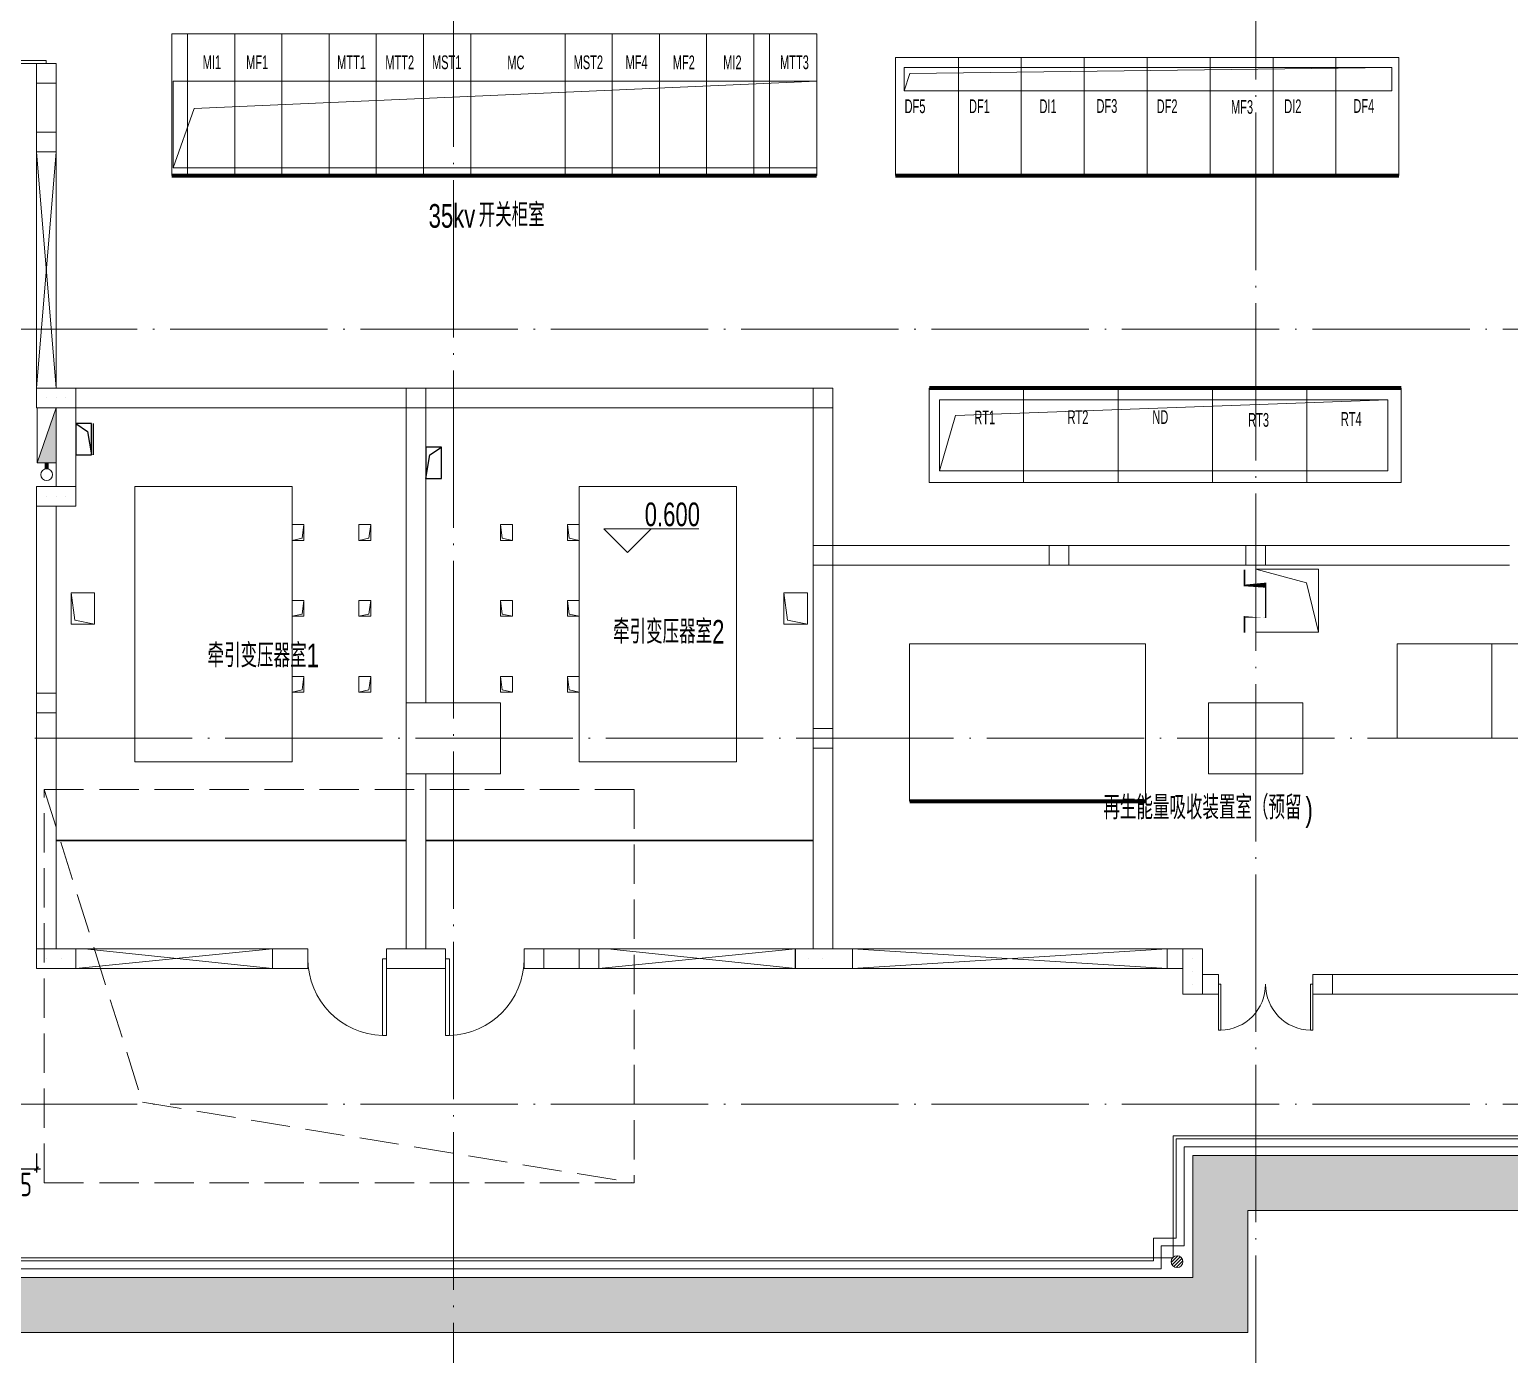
# Model space of a CAD drawing. Extents: x 13114849 to 13479250, y 160225 to 278773.
# Drawn here: x 13192110 to 13210922, y 181681 to 198515 of the extents above; entities that cross this region are included whole.
import ezdxf
from ezdxf.enums import TextEntityAlignment as Align

# ---------------------------------------------------------------- set-up
doc = ezdxf.new("R2010")
doc.units = 0
doc.header["$LTSCALE"] = 1000
doc.header["$MEASUREMENT"] = 0
doc.linetypes.add('DASH', pattern=[0.35, 0.25, -0.1])
doc.linetypes.add('DOTE', pattern=[2.4200000000000004, 2, -0.2, 0.02, -0.2])
doc.layers.add('DUCT-X-YP标注', color=7, linetype='Continuous')
doc.layers.add('Hvac-Hide', color=8, linetype='Continuous')
doc.layers.add('变电所孔洞', color=7, linetype='Continuous', lineweight=5)
doc.layers.add('建筑底图', color=8, linetype='Continuous', lineweight=13)
doc.styles.add('C', font='HZTXT_E', dxfattribs={"width": 0.7, "bigfont": 'HZTXT'})
doc.styles.add('du', font='gbenor.shx', dxfattribs={"width": 0.8, "bigfont": 'hztxt.shx'})
doc.dimstyles.new('67', dxfattribs={"dimscale": 100, "dimtxt": 3, "dimasz": 0.5, "dimexe": 0.5, "dimexo": 2, "dimgap": 0.5, "dimtad": 2, "dimdec": 0, "dimrnd": 5, "dimzin": 0, "dimdsep": 46, "dimtxsty": 'du', "dimblk": 'ARCHTICK', "dimcen": 0, "dimdle": 0.5, "dimclrd": 256, "dimclre": 256, "dimclrt": 256, "dimazin": 0, "dimtfac": 1, "dimtdec": 0, "dimtix": 1, "dimtmove": 2, "dimatfit": 3, "dimfxl": 1, "dimtolj": 1, "dimtzin": 0, "dimlwd": -1, "dimlwe": -1, "dimarcsym": 0})

# ---------------------------------------------------------------- blocks, each defined once
blk = doc.blocks.new('_ArchTick')
at = {"color": 0, "linetype": 'ByBlock', "const_width": 0.4}
blk.add_lwpolyline([(-0.5, -0.5), (0.5, 0.5)], dxfattribs=at)
blk = doc.blocks.new('*D108')
at = {"layer": 'DUCT-X-YP标注', "transparency": 16777216}
for p, q in [((13191682.9558139, 184233.5), (13191682.9558139, 183991)), ((13192197.36620485, 184233.5), (13192197.36620485, 183991)), ((13191632.9558139, 184041), (13192247.36620485, 184041))]:
    blk.add_line(p, q, dxfattribs=at)
at = {"layer": 'DUCT-X-YP标注', "transparency": 16777216, "xscale": 50, "yscale": 50, "zscale": 50, "rotation": 180}
blk.add_blockref('_ArchTick', (13191682.9558139, 184041), dxfattribs=at)
at = {"layer": 'DUCT-X-YP标注', "transparency": 16777216, "xscale": 50, "yscale": 50, "zscale": 50}
blk.add_blockref('_ArchTick', (13192197.36620485, 184041), dxfattribs=at)
at = {"layer": 'DUCT-X-YP标注', "transparency": 16777216, "insert": (13191940.16100937, 183841), "char_height": 300, "attachment_point": 5, "style": 'du'}
blk.add_mtext('\\A1;515', dxfattribs=at)
blk = doc.blocks.new('_FZH')
blk.add_lwpolyline([(-0.5, -0.5), (0.5, -0.5), (0.5, 0.5), (-0.4999999999999999, 0.5)], close=True)
blk = doc.blocks.new('$DorLib2D$00000002')
for p, q in [((-0.5, -5.684341886080802e-17), (-0.5, 0.4875)), ((-0.4750000000000007, 0.4875), (-0.5000000000000007, 0.4875)), ((-0.475, -2.842170943040401e-17), (-0.475, 0.4875)), ((0.475, -2.842170943040401e-17), (0.475, 0.4875)), ((0.4750000000000007, 0.4875), (0.5000000000000007, 0.4875)), ((0.5, -5.684341886080802e-17), (0.5, 0.4875)), ((-0.5, -5.684341886080802e-17), (-0.475, -2.842170943040401e-17)), ((0.5, -5.684341886080802e-17), (0.475, -2.842170943040401e-17))]:
    blk.add_line(p, q)
at = {"lineweight": 13}
for centre, start, end in [((-0.4875, -4.263256414560601e-17), 0, 88.53071641864632), ((0.4875, -4.263256414560601e-17), 91.4692835813537, 180)]:
    blk.add_arc(centre, 0.4875, start, end, dxfattribs=at)
blk = doc.blocks.new('$WINLIB2D$00000007')
at = {"color": 0, "linetype": 'DASH'}
for points in [[(-0.5, 0.5), (0.5, 0.5)], [(-0.5, -0.5), (0.5, -0.5)]]:
    blk.add_lwpolyline(points, dxfattribs=at)
at = {"color": 0}
for points in [[(-0.5, 0.5), (-0.5, -0.5)], [(0.4999999999999929, 0.4999999999999716), (0.4999999999999929, -0.4999999999999858)]]:
    blk.add_lwpolyline(points, dxfattribs=at)
blk = doc.blocks.new('$DorLib2D$00000001')
for p, q in [((0.45, 0.975), (0.5000000000000002, 0.975)), ((0.45, 0), (0.45, 0.975)), ((0.5, 0), (0.5, 0.975)), ((0.5, 0), (0.45, 0))]:
    blk.add_line(p, q)
at = {"lineweight": 13}
blk.add_arc((0.475, 0), 0.975, 91.46928358135379, 180, dxfattribs=at)
blk = doc.blocks.new('3#消火栓')
at = {"ltscale": 3.5}
blk.add_hatch(color=256, dxfattribs=at).paths.add_polyline_path([(-350.0000045262278, 239.9999911990017), (-350, -8.800998352290614e-06), (349.9999954737722, 240.0000088009983)])
blk.add_line((-350, -8.800998330116272e-06), (349.9999954737723, 240.0000088009983))
blk.add_lwpolyline([(-350.0000045262277, 239.9999911990017), (349.9999954737723, 240.0000088009983), (350, 8.800998330116272e-06), (-350, -8.800998330116272e-06)], close=True)
at = {"const_width": 49.99999999999997}
blk.add_lwpolyline([(-350.0000022631139, 119.9999911990017), (-425.0000022631139, 119.9999893130735)], dxfattribs=at)
blk.add_circle((-500.0000022631139, 119.9999874271452), 75)
blk = doc.blocks.new('21牵引变孔')
at = {"layer": '变电所孔洞'}
for p, q in [((-801350.8472228231, -589516.3929285663), (-801400.0137508073, -589769.7073951191)), ((-801000.0137508073, -589469.7073951191), (-801350.8472228231, -589516.3929285663)), ((-802265.0137508073, -592279.7073951135), (-802065.0137508073, -592279.7073951135)), ((-802265.0137508073, -592279.7073951135), (-802265.0137508073, -592429.7073951135)), ((-802265.0137508073, -592279.7073951135), (-802235.7164550357, -592407.6529366649)), ((-802065.0137508073, -592429.7073951135), (-802065.0137508073, -592279.7073951135)), ((-801300.0137508073, -592279.7073951135), (-801300.0137508073, -592429.7073951135)), ((-801300.0137508073, -592279.7073951135), (-801100.0137508073, -592279.7073951135)), ((-801300.0137508073, -592279.7073951135), (-801270.7164550357, -592407.6529366649)), ((-801100.0137508073, -592429.7073951135), (-801100.0137508073, -592279.7073951135)), ((-800335.0137508073, -592279.7073951135), (-800335.0137508073, -592429.7073951135)), ((-800335.0137508073, -592279.7073951135), (-800305.7164550357, -592407.6529366649)), ((-800135.0137508073, -592279.7144469772), (-800334.9970123944, -592279.7144469763)), ((-800135.0137508073, -592429.7073951135), (-800135.0137508073, -592279.7073951135)), ((-802265.0137508073, -592429.7073951135), (-802065.0137508073, -592429.7073951135)), ((-802235.7164550357, -592407.6529366649), (-802065.0137508073, -592429.7073951135)), ((-801300.0137508073, -592429.7073951135), (-801100.0137508073, -592429.7073951135)), ((-801270.7164550357, -592407.6529366649), (-801100.0137508073, -592429.7073951135)), ((-800335.0137508073, -592429.7073951135), (-800135.0137508073, -592429.7073951135)), ((-800305.7164550357, -592407.6529366649), (-800135.0137508073, -592429.7073951135)), ((-802265.0137508073, -593129.7073951135), (-802065.0137508073, -593129.7073951135)), ((-802265.0137508073, -593129.7073951135), (-802265.0137508073, -593279.7073951135)), ((-802265.0137508073, -593129.7073951135), (-802235.7164550357, -593257.6529366649)), ((-802065.0137508073, -593279.7073951135), (-802065.0137508073, -593129.7073951135)), ((-801300.0137508073, -593129.7073951135), (-801300.0137508073, -593279.7073951135)), ((-801300.0137508073, -593129.7073951135), (-801100.0137508073, -593129.7073951135)), ((-801300.0137508073, -593129.7073951135), (-801270.7164550357, -593257.6529366649)), ((-801100.0137508073, -593279.7073951135), (-801100.0137508073, -593129.7073951135)), ((-800335.0137508073, -593129.7073951135), (-800135.0137508073, -593129.7073951135)), ((-800335.0137508073, -593129.7073951135), (-800335.0137508073, -593279.7073951135)), ((-800335.0137508073, -593129.7073951135), (-800305.7164550357, -593257.6529366649)), ((-800135.0137508073, -593279.7073951135), (-800135.0137508073, -593129.7073951135)), ((-802265.0137508073, -593279.7073951135), (-802065.0137508073, -593279.7073951135)), ((-802235.7164550357, -593257.6529366649), (-802065.0137508073, -593279.7073951135)), ((-801300.0137508073, -593279.7073951135), (-801100.0137508073, -593279.7073951135)), ((-801270.7164550357, -593257.6529366649), (-801100.0137508073, -593279.7073951135)), ((-800335.0137508073, -593279.7073951135), (-800135.0137508073, -593279.7073951135)), ((-800305.7164550357, -593257.6529366649), (-800135.0137508073, -593279.7073951135))]:
    blk.add_line(p, q, dxfattribs=at)
blk.add_lwpolyline([(-801000.0137508073, -589769.7073951191), (-801400.0137508073, -589769.7073951191), (-801400.0137508073, -589469.7073951191), (-801000.0137508073, -589469.7073951191)], close=True, dxfattribs=at)

msp = doc.modelspace()

# ---------------------------------------------------------------- hatches: boundary and pattern name
at = {"layer": '建筑底图'}
h = msp.add_hatch(dxfattribs=at)
h.set_pattern_fill('钢筋混凝土', color=8, scale=100, style=0)
h.set_pattern_definition([(45, (793255.2557103541, 7.916241884231567e-09), (-176.7766952966369, 176.7766952966369), []), (49.99999999999999, (793255.2557103541, 7.916241884231567e-09), (717.2601826007534, -62.75213498259511), [75, -825]), (355, (793255.2557103541, 7.916241884231567e-09), (-138.751333613, 752.1921337000118), [60, -660]), (100.4514, (793315.0273903534, -5.229339992074529), (578.5093817140216, 689.4395420609536), [63.74019000000001, -701.142112]), (46.18420000000001, (793255.2557103541, 200.0000000079162), (1067.241048625644, -165.5190143290181), [112.5, -1237.5]), (96.6356, (793344.1924553532, 186.2066930079018), (934.6627055487033, 974.1178709004417), [95.610288, -1051.713]), (351.1842, (793255.2557103541, 200.0000000079162), (934.6619451336272, 974.1186009253246), [90, -990]), (21, (793355.2557103541, 150.0000000079162), (596.9070521184617, -402.6188906653388), [75, -825]), (326.0000000000001, (793355.2557103541, 150.0000000079162), (243.3153319215817, 725.150045046853), [60, -660]), (71.4514, (793404.9979433548, 116.4483940079226), (840.22262858149, 322.5304967099524), [63.74019000000001, -701.142112]), (37.50000000000001, (793255.2557103541, 7.916241884231567e-09), (12.15985531729067, 332.8938538313115), [0, -652, 0, -670, 0, -662.5]), (7.499999999999999, (793255.2557103541, 7.916241884231567e-09), (263.0695374421486, 394.4117118823602), [0, -382, 0, -637, 0, -252.5]), (327.5, (793032.2557103541, 7.916241884231567e-09), (533.822436172409, -22.55487173437976), [0, -250, 0, -780, 0, -1035]), (317.5, (792932.2557103541, 7.916241884231567e-09), (583.1861693423863, 100.1049823323177), [0, -325, 0, -518, 0, -735])])
h.paths.add_polyline_path([(13207597.36620497, 183509.5136078843), (13237197.36620502, 183509.5136078843), (13237197.36620502, 184209.5136078843), (13206897.36620497, 184209.5136078843), (13206897.36620497, 182659.5136078843), (13170947.36620497, 182659.5136078843), (13170947.36620497, 181959.5136078843), (13207597.36620497, 181959.5136078843)])
h = msp.add_hatch(dxfattribs=at)
h.set_pattern_fill('ANSI31', color=256, scale=18.74999999999999, style=0)
h.set_pattern_definition([(45, (12873094.40404088, -78992.7844724541), (-21.04747528375582, 21.04747528375582), [])])
h.paths.add_polyline_path([(13206772.36620496, 182859.5136078843, 1), (13206622.36620496, 182859.5136078843, 1)])

# ---------------------------------------------------------------- linework, layer by layer
at = {"layer": 'Hvac-Hide'}
for p, q in [((13192697.36620515, 193509.5163008682), (13192847.36620517, 193409.5163008977)), ((13192897.36620515, 193509.5163009075), (13192697.36620515, 193509.5163008682)), ((13192697.36620515, 193509.5163008682), (13192697.36620523, 193109.5163008682)), ((13192847.36620517, 193409.5163008977), (13192897.36620523, 193109.5163009075)), ((13192897.36620523, 193109.5163009075), (13192897.36620515, 193509.5163009075)), ((13192922.36620523, 193109.5163009125), (13192922.36620515, 193509.5163009125)), ((13197147.36620521, 193209.5163012759), (13197147.36620521, 192809.5163012759)), ((13197347.36620521, 193209.5163012759), (13197147.36620521, 193209.5163012759)), ((13197197.36620521, 193109.5163012759), (13197347.36620521, 193209.5163012759)), ((13197347.36620521, 192809.5163012759), (13197347.36620521, 193209.5163012759)), ((13192697.36620523, 193109.5163008682), (13192897.36620523, 193109.5163009075)), ((13197147.36620521, 192809.5163012759), (13197197.36620521, 193109.5163012759)), ((13197147.36620521, 192809.5163012759), (13197347.36620521, 192809.5163012759))]:
    msp.add_line(p, q, dxfattribs=at)
at = {"layer": '建筑底图', "linetype": 'DOTE'}
for p, q in [((13197497.36620497, 180083.0282935039), (13197497.36620497, 209559.5146856282)), ((13207697.36620976, 209559.5146856282), (13207697.36620976, 180083.0282935039))]:
    msp.add_line(p, q, dxfattribs=at)
at = {"layer": '建筑底图'}
for p, q in [((13194717.3662051, 198459.5130453964), (13194717.3662051, 196659.5130453964)), ((13195317.3662051, 198459.5130453964), (13194717.3662051, 198459.5130453964)), ((13192197.36620499, 197834.5130761719), (13192197.36620564, 197209.5126542969)), ((13192447.36620527, 197834.5130761719), (13192447.36620533, 197209.5126542969)), ((13192447.3662051, 196959.5126536652), (13192197.36620503, 193959.5126536678)), ((13192197.36620504, 196959.5126536652), (13192447.3662051, 193959.5126536652)), ((13192697.36620519, 193959.512653576), (13196897.36620703, 193959.5126536434)), ((13197147.36620898, 193959.512653659), (13202072.34981055, 193959.5126536661)), ((13192322.36620504, 193834.5126536179), (13192322.36620504, 193834.5126536179)), ((13192447.36620504, 193834.5126536179), (13192447.36620504, 193834.5126536179)), ((13192572.36620504, 193834.5126536179), (13192572.36620504, 193834.5126536179)), ((13192447.36620483, 193709.51265384), (13192447.36620471, 192709.5126536298)), ((13192697.36620508, 193709.5126535228), (13196897.36620523, 193709.5126535228)), ((13192697.36620508, 193709.5126535228), (13192697.36620537, 192709.5126536298)), ((13196897.36620523, 193709.5126535228), (13196897.36620515, 189959.5162959798)), ((13197147.36620521, 193709.5126536573), (13197147.36620521, 189959.5162959798)), ((13197147.36620521, 193709.5126536573), (13202072.34981068, 193709.5126536573)), ((13202072.34981068, 193709.5126536573), (13202072.34981086, 191959.5100683593)), ((13202322.3498106, 193709.5126523438), (13202322.34981068, 191959.513075456)), ((13203547.35743221, 192759.5100892609), (13204147.35743221, 192759.5100892609)), ((13192197.36620498, 192459.5126535773), (13192197.36620508, 190084.5126523438)), ((13192322.36620504, 192584.5126536179), (13192322.36620504, 192584.5126536179)), ((13192447.36620504, 192584.5126536179), (13192447.36620504, 192584.5126536179)), ((13192447.36620516, 192459.5126535773), (13192447.36620509, 190084.5126523438)), ((13192572.36620504, 192584.5126536179), (13192572.36620504, 192584.5126536179)), ((13198119.42771528, 192053.813591728), (13198097.37325683, 192224.5162959564, -4.481015601241626e-06)), ((13198097.37325683, 192224.5162959564, -4.481015601241626e-06), (13198247.37325683, 192224.5162959564, -4.481015601241626e-06)), ((13198097.37325683, 192024.5162959564, -4.481015601241626e-06), (13198097.37325683, 192224.5162959564, -4.481015601241626e-06)), ((13198247.37325683, 192024.5162959564, -4.481015601241626e-06), (13198247.37325683, 192224.5162959564, -4.481015601241626e-06)), ((13198969.42771528, 192053.813591728), (13198947.37325683, 192224.5162959564, -4.481015601241626e-06)), ((13198947.37325683, 192024.5162959564, -4.481015601241626e-06), (13198947.37325683, 192224.5162959564, -4.481015601241626e-06)), ((13198947.37325683, 192224.5162959564, -4.481015601241626e-06), (13199097.37325683, 192224.5162959564, -4.481015601241626e-06)), ((13199097.36620497, 192224.5162959564, -4.481015601241626e-06), (13199097.36620497, 192024.5330343693, -4.481015601241626e-06)), ((13199412.21741751, 192171.7669297764), (13200618.25585031, 192171.7669297764)), ((13199712.21741751, 191871.7669297764), (13199412.21741751, 192171.7669297764)), ((13199712.21741751, 191871.7669297764), (13200012.21741751, 192171.7669297764)), ((13198247.37325683, 192024.5162959564, -4.481015601241626e-06), (13198097.37325683, 192024.5162959564, -4.481015601241626e-06)), ((13198247.37325683, 192024.5162959564, -4.481015601241626e-06), (13198119.42771528, 192053.813591728)), ((13199097.37325683, 192024.5162959564, -4.481015601241626e-06), (13198947.37325683, 192024.5162959564, -4.481015601241626e-06)), ((13199097.37325683, 192024.5162959564, -4.481015601241626e-06), (13198969.42771528, 192053.813591728)), ((13202322.34981068, 191959.513075456), (13205072.34980859, 191959.5130755512)), ((13205322.34980859, 191959.5130755234), (13207572.36164258, 191959.5130756281)), ((13207822.36164453, 191959.5130755258), (13210922.38245863, 191959.5130755084)), ((13202072.34981076, 191709.5100683594), (13202072.3498108, 189634.5100683593)), ((13202322.34981058, 191709.513075448), (13205072.34980859, 191709.513075584)), ((13202322.34981058, 191709.513075448), (13202322.34981067, 189634.5100683594)), ((13205322.34980859, 191709.5130755439), (13207572.36164258, 191709.5130756136)), ((13207822.36164453, 191709.5130754567), (13210922.37789063, 191709.5130755629)), ((13198119.42771528, 191088.813591728), (13198097.37325683, 191259.5162959564, -4.481015601241626e-06)), ((13198097.37325683, 191059.5162959564, -4.481015601241626e-06), (13198097.37325683, 191259.5162959564, -4.481015601241626e-06)), ((13198097.37325683, 191259.5162959564, -4.481015601241626e-06), (13198247.37325683, 191259.5162959564, -4.481015601241626e-06)), ((13198247.37325683, 191059.5162959564, -4.481015601241626e-06), (13198247.37325683, 191259.5162959564, -4.481015601241626e-06)), ((13198969.42771528, 191088.813591728), (13198947.37325683, 191259.5162959564, -4.481015601241626e-06)), ((13198947.37325683, 191059.5162959564, -4.481015601241626e-06), (13198947.37325683, 191259.5162959564, -4.481015601241626e-06)), ((13198947.37325683, 191259.5162959564, -4.481015601241626e-06), (13199097.37325683, 191259.5162959564, -4.481015601241626e-06)), ((13199097.37325683, 191059.5162959564, -4.481015601241626e-06), (13199097.37325683, 191259.5162959564, -4.481015601241626e-06)), ((13198247.37325683, 191059.5162959564, -4.481015601241626e-06), (13198097.37325683, 191059.5162959564, -4.481015601241626e-06)), ((13198247.37325683, 191059.5162959564, -4.481015601241626e-06), (13198119.42771528, 191088.813591728)), ((13199097.37325683, 191059.5162959564, -4.481015601241626e-06), (13198947.37325683, 191059.5162959564, -4.481015601241626e-06)), ((13199097.37325683, 191059.5162959564, -4.481015601241626e-06), (13198969.42771528, 191088.813591728)), ((13198119.42771528, 190123.813591728), (13198097.37325683, 190294.5162959564, -4.481015601241626e-06)), ((13198097.37325683, 190294.5162959564, -4.481015601241626e-06), (13198247.37325683, 190294.5162959564, -4.481015601241626e-06)), ((13198097.37325683, 190094.5162959564, -4.481015601241626e-06), (13198097.37325683, 190294.5162959564, -4.481015601241626e-06)), ((13198247.37325683, 190094.5162959564, -4.481015601241626e-06), (13198247.37325683, 190294.5162959564, -4.481015601241626e-06)), ((13198969.42771528, 190123.813591728), (13198947.37325683, 190294.5162959564, -4.481015601241626e-06)), ((13198947.37325683, 190294.5162959564, -4.481015601241626e-06), (13199097.37325683, 190294.5162959564, -4.481015601241626e-06)), ((13198947.37325683, 190094.5162959564, -4.481015601241626e-06), (13198947.37325683, 190294.5162959564, -4.481015601241626e-06)), ((13199097.37325683, 190094.5162959564, -4.481015601241626e-06), (13199097.37325683, 190294.5162959564, -4.481015601241626e-06)), ((13198247.37325683, 190094.5162959564, -4.481015601241626e-06), (13198097.37325683, 190094.5162959564, -4.481015601241626e-06)), ((13198247.37325683, 190094.5162959564, -4.481015601241626e-06), (13198119.42771528, 190123.813591728)), ((13199097.37325683, 190094.5162959564, -4.481015601241626e-06), (13198947.37325683, 190094.5162959564, -4.481015601241626e-06)), ((13199097.37325683, 190094.5162959564, -4.481015601241626e-06), (13198969.42771528, 190123.813591728)), ((13192197.36620506, 189834.5126523438), (13192197.36620502, 186834.5146853929)), ((13192447.36620496, 189834.5126523438), (13192447.36620504, 186834.5146854648)), ((13202072.34981078, 189384.5100683593), (13202072.34981073, 186834.5146864146)), ((13202322.34981067, 189384.5100683594), (13202322.34981086, 186834.5146843921)), ((13196897.36620529, 189059.5162959798), (13196897.36620526, 186834.5146855687)), ((13197147.36620518, 189059.5162959798), (13197147.36620518, 186834.5146856344)), ((13192697.3662046, 186584.5146855987), (13195197.3662046, 186834.5146855919)), ((13195197.3662046, 186584.5146855919), (13192808.27210466, 186834.5146855915)), ((13198647.36620508, 186834.5146857567), (13199097.34981055, 186834.5146854123)), ((13199347.34981072, 186584.5146856069), (13201847.34981072, 186834.5146856)), ((13201847.34981072, 186584.5146856001), (13199458.25571078, 186834.5146855997)), ((13206572.34979284, 186834.5146845696), (13202572.34981485, 186584.5146844403)), ((13202572.34979284, 186834.5142443707), (13206572.34981488, 186584.5151246719)), ((13192322.36620504, 186709.5146856033), (13192322.36620504, 186709.5146856033)), ((13192509.86620482, 186709.5146856033), (13192509.86620482, 186709.5146856033)), ((13192697.3662046, 186709.5146856033), (13192697.3662046, 186709.5146856033)), ((13201842.34981072, 186709.5146856033), (13201842.34981072, 186709.5146856033)), ((13202017.34981072, 186709.5146856033), (13202017.34981072, 186709.5146856033)), ((13202192.34981071, 186709.5146856033), (13202192.34981071, 186709.5146856033)), ((13206897.36620717, 186709.5146843679), (13206897.36620717, 186709.5146843679)), ((13198647.36620508, 186584.5146853934), (13199097.34981055, 186584.5146852771)), ((13206897.36620847, 186547.0146844041), (13206897.36620847, 186547.0146844041)), ((13208672.37441016, 186509.5146853561), (13211897.36620974, 186509.5146847602)), ((13206897.36620977, 186384.5146844403), (13206897.36620977, 186384.5146844403)), ((13208672.37441016, 186259.5146852914), (13211897.36620974, 186259.5146847696)), ((13206687.36620496, 184419.5136078843), (13206687.36620496, 183159.5136078843)), ((13206787.36620496, 184319.5136078843), (13206787.36620496, 183059.5136078843)), ((13206897.36620497, 182659.5136078843), (13206897.36620497, 184209.5136078843)), ((13207597.36620497, 183509.5136078843), (13207597.36620497, 181959.5136078843)), ((13206397.36620496, 183159.5136078843), (13206397.36620496, 182869.5136078843)), ((13206687.36620496, 183159.5136078843), (13206397.36620496, 183159.5136078843)), ((13206787.36620496, 183059.5136078843), (13206497.36620496, 183059.5136078843)), ((13206497.36620496, 183059.5136078843), (13206497.36620496, 182769.5136078843)), ((13189447.36620489, 182869.5136078843), (13206397.36620496, 182869.5136078843)), ((13189447.36620489, 182769.5136078843), (13206497.36620496, 182769.5136078843)), ((13206897.36620497, 182659.5136078843), (13170947.36620497, 182659.5136078843)), ((13207597.36620497, 181959.5136078843), (13170347.36620499, 181959.5136078843))]:
    msp.add_line(p, q, dxfattribs=at)
at = {"layer": '建筑底图', "color": 8, "linetype": 'DOTE'}
for p, q in [((13474197.36620497, 194709.5146856282), (13119297.36620772, 194709.5146856282)), ((13232897.36620497, 189509.5130752383), (13119297.36620772, 189509.5130752383)), ((13474197.36620497, 184859.5146856282), (13119297.36620772, 184859.5146856282))]:
    msp.add_line(p, q, dxfattribs=at)
at = {"layer": '建筑底图', "color": 8}
for p, q in [((13231247.36620442, 184419.5136078843), (13206687.36620496, 184419.5136078843)), ((13231347.36620442, 184319.5136078843), (13206787.36620496, 184319.5136078843)), ((13310897.36622271, 184209.5136078843), (13206897.36620497, 184209.5136078843)), ((13311597.36622271, 183509.5136078843), (13207597.36620497, 183509.5136078843))]:
    msp.add_line(p, q, dxfattribs=at)
at = {"layer": '建筑底图'}
for points in [[(13193917.3662051, 196659.5130453964), (13194117.3662051, 196659.5130453964), (13194117.3662051, 198459.5130453964), (13193917.3662051, 198459.5130453964)], [(13194117.3662051, 196659.5130453964), (13194717.3662051, 196659.5130453964), (13194717.3662051, 198459.5130453964), (13194117.3662051, 198459.5130453964)], [(13195317.3662051, 196659.5130453964), (13195917.3662051, 196659.5130453964), (13195917.3662051, 198459.5130453964), (13195317.3662051, 198459.5130453964)], [(13195917.3662051, 196659.5130453964), (13196517.3662051, 196659.5130453963), (13196517.3662051, 198459.5130453963), (13195917.3662051, 198459.5130453964)], [(13195917.3662051, 196659.5130453964), (13196517.3662051, 196659.5130453963), (13196517.3662051, 198459.5130453963), (13195917.3662051, 198459.5130453964)], [(13196517.3662051, 196659.5130453963), (13197117.3662051, 196659.5130453963), (13197117.3662051, 198459.5130453963), (13196517.3662051, 198459.5130453963)], [(13197117.3662051, 196659.5130453963), (13197717.3662051, 196659.5130453963), (13197717.3662051, 198459.5130453963), (13197117.3662051, 198459.5130453963)], [(13197717.3662051, 196659.5130453963), (13198917.3662051, 196659.5130453963), (13198917.3662051, 198459.5130453963), (13197717.3662051, 198459.5130453963)], [(13198917.3662051, 196659.5130453963), (13199517.3662051, 196659.5130453962), (13199517.3662051, 198459.5130453962), (13198917.3662051, 198459.5130453963)], [(13199517.3662051, 196659.5130453962), (13200117.3662051, 196659.5130453962), (13200117.3662051, 198459.5130453962), (13199517.3662051, 198459.5130453962)], [(13199517.3662051, 196659.5130453962), (13200117.3662051, 196659.5130453962), (13200117.3662051, 198459.5130453962), (13199517.3662051, 198459.5130453962)], [(13200117.3662051, 196659.5130453962), (13200717.3662051, 196659.5130453962), (13200717.3662051, 198459.5130453962), (13200117.3662051, 198459.5130453962)], [(13200717.3662051, 196659.5130453962), (13201317.3662051, 196659.5130453962), (13201317.3662051, 198459.5130453962), (13200717.3662051, 198459.5130453962)], [(13200717.3662051, 196659.5130453962), (13201317.3662051, 196659.5130453962), (13201317.3662051, 198459.5130453962), (13200717.3662051, 198459.5130453962)], [(13201317.3662051, 196659.5130453962), (13201517.3662051, 196659.5130453962), (13201517.3662051, 198459.5130453962), (13201317.3662051, 198459.5130453962)], [(13201517.3662051, 196659.5130453962), (13202117.3662051, 196659.5130453962), (13202117.3662051, 198459.5130453962), (13201517.3662051, 198459.5130453962)], [(13203117.38227466, 196659.5130453559), (13203917.38227466, 196659.5130453559), (13203917.38227466, 198159.5130453559), (13203117.38227466, 198159.5130453559)], [(13203917.38227466, 196659.5130453559), (13204717.38227466, 196659.5130453559), (13204717.38227466, 198159.5130453559), (13203917.38227466, 198159.5130453559)], [(13204717.38227466, 196659.5130453559), (13205517.38227466, 196659.5130453559), (13205517.38227466, 198159.5130453559), (13204717.38227466, 198159.5130453559)], [(13205517.38227466, 196659.5130453559), (13206317.38227466, 196659.5130453559), (13206317.38227466, 198159.5130453559), (13205517.38227466, 198159.5130453559)], [(13206317.38227466, 196659.5130453559), (13207117.38227466, 196659.5130453559), (13207117.38227466, 198159.5130453559), (13206317.38227466, 198159.5130453559)], [(13207117.38227466, 196659.5130453559), (13207917.38227466, 196659.5130453559), (13207917.38227466, 198159.5130453559), (13207117.38227466, 198159.5130453559)], [(13207917.38227466, 196659.5130453559), (13208717.38227466, 196659.5130453559), (13208717.38227466, 198159.5130453559), (13207917.38227466, 198159.5130453559)], [(13208717.38227466, 196659.5130453559), (13208717.38227466, 196659.5130453559), (13208717.38227466, 198159.5130453559), (13208717.38227466, 198159.5130453559)], [(13208717.38227466, 196659.5130453559), (13209517.38227466, 196659.5130453559), (13209517.38227466, 198159.5130453559), (13208717.38227466, 198159.5130453559)], [(13209517.38227466, 196659.5130453559), (13209517.38227466, 196659.5130453559), (13209517.38227466, 198159.5130453559), (13209517.38227466, 198159.5130453559)], [(13203227.38227505, 197734.5130453579), (13203301.75571035, 197957.5000000079), (13209427.38227465, 198033.549774962), (13203227.1880706, 198034.5130151856)], [(13203227.38227505, 198034.5130453579), (13209427.38227465, 198034.5130453579), (13209427.38227465, 197734.5130453579), (13203227.38227505, 197734.5130453579)], [(13193937.3662051, 196759.5130453962), (13194204.25571035, 197513.0000000079), (13202117.3662051, 197859.5176123143), (13193937.3662051, 197859.5176123012)], [(13193937.3662051, 196759.5130453962), (13193937.3662051, 197859.5176123146), (13202117.3662051, 197859.5176123144), (13202117.3662051, 196759.513045396)], [(13192197.3662051, 193959.5126536652), (13192197.3662051, 196959.5126536652), (13192447.3662051, 196959.5126536652), (13192447.3662051, 193959.5126536652)], [(13204747.37996677, 193959.5126535682), (13203547.37996677, 193959.5126535682), (13203547.37996677, 192759.5126535682), (13204747.37996677, 192759.5126535682)], [(13205947.37996677, 193959.5126535682), (13204747.37996677, 193959.5126535682), (13204747.37996677, 192759.5126535682), (13205947.37996677, 192759.5126535682)], [(13207147.37996677, 193959.5126535682), (13205947.37996677, 193959.5126535682), (13205947.37996677, 192759.5126535682), (13207147.37996677, 192759.5126535682)], [(13208347.37996677, 193959.5126535682), (13207147.37996677, 193959.5126535682), (13207147.37996677, 192759.5126535682), (13208347.37996677, 192759.5126535682)], [(13209547.37996677, 193959.5126535682), (13208347.37996677, 193959.5126535682), (13208347.37996677, 192759.5126535682), (13209547.37996677, 192759.5126535682)], [(13203677.37996677, 192909.512653569), (13203878.75571035, 193611.0000000079), (13209377.37996677, 193809.512653569), (13203677.37996677, 193809.5126535692)], [(13209377.37996677, 192909.512653569), (13203677.37996677, 192909.512653569), (13203677.37996677, 193809.512653569), (13209377.37996677, 193809.512653569)], [(13195446.89630716, 189209.5162959361), (13193446.89630716, 189209.5162959361), (13193446.89630716, 192709.5162959361), (13195446.89630716, 192709.5162959361)], [(13199097.36620497, 189209.5162959442), (13201097.36620497, 189209.5162959442), (13201097.36620497, 192709.5162959442), (13199097.36620497, 192709.5162959442)], [(13208497.36620975, 190859.5130742833), (13208344.86662706, 191484.1914984442), (13207697.36620975, 191659.5130742833), (13208497.36620975, 191659.5130742833)], [(13208497.36620975, 190859.5130742833), (13208344.86662706, 191484.1914984442), (13207697.36620975, 191659.5130742833), (13208497.36620975, 191659.5130742833)], [(13201697.36620511, 191359.5162959482), (13201697.36620511, 190959.5162959485), (13201997.36620511, 190959.5162959485), (13201744.05173855, 191008.6828239323)], [(13201697.36620511, 191359.5162959564), (13201697.36620511, 190959.5162959564), (13201997.36620511, 190959.5162959564), (13201997.36620511, 191359.5162959564)], [(13203297.3498155, 190709.5130743715), (13203297.3498155, 188709.5130743715), (13206297.3498155, 188709.5130743715), (13206297.3498155, 190709.5130743715)], [(13209497.36620975, 190709.5130736415), (13210697.36620975, 190709.5130736415), (13210697.36620975, 189509.5130736415), (13209497.36620975, 189509.5130736415)], [(13210697.36620975, 190709.5130736415), (13211897.36620975, 190709.5130736415), (13211897.36620975, 189509.5130736415), (13210697.36620975, 189509.5130736415)], [(13192697.3662046, 186834.5146855987), (13195197.3662046, 186834.5146855987), (13195197.3662046, 186584.5146855987), (13192697.3662046, 186584.5146855987)], [(13199347.34981072, 186834.5146856069), (13201847.34981072, 186834.5146856069), (13201847.34981072, 186584.5146856069), (13199347.34981072, 186584.5146856069)], [(13202572.34981485, 186584.5146844403), (13206572.34979287, 186584.514684473), (13206572.34979284, 186834.5146845696), (13202572.34981485, 186834.5146845696)]]:
    msp.add_lwpolyline(points, close=True, dxfattribs=at)
for points, const_width in [([(13202117.3662051, 196659.5130456755), (13193917.3662051, 196659.5125434591)], 50), ([(13209517.38227466, 196659.5130450765), (13203117.38227466, 196659.5134370503)], 50), ([(13209547.38227466, 193959.5126535626), (13203547.38227466, 193959.5241929454)], 50), ([(13207555.52808572, 190852.5117441051), (13207555.52808572, 191052.5117441032), (13207823.62496817, 191052.5117440939), (13207823.62496818, 191452.5117440939), (13207555.52808572, 191452.5117441032), (13207555.52808572, 191652.5117441032)], 20), ([(13203297.3498155, 188709.5130743715), (13206297.3498155, 188709.5130743715)], 50)]:
    msp.add_lwpolyline(points, dxfattribs=dict(at, const_width=const_width))
for points in [[(13207697.36620975, 191659.5130742833), (13208344.86662706, 191484.1914984442), (13208497.36620975, 190859.5130742833)], [(13208497.36620975, 191659.5130742833), (13207697.36620975, 191659.5130742833), (13207697.36620975, 190859.5130742833), (13208497.36620975, 190859.5130742833), (13208497.36620975, 191659.5130742833)], [(13207697.36620975, 191659.5130742833), (13208344.86662706, 191484.1914984442), (13208497.36620975, 190859.5130742833)], [(13208497.36620975, 191659.5130742833), (13207697.36620975, 191659.5130742833), (13207697.36620975, 190859.5130742833), (13208497.36620975, 190859.5130742833), (13208497.36620975, 191659.5130742833)]]:
    msp.add_lwpolyline(points, dxfattribs=at)
at = {"layer": '建筑底图', "elevation": -4.481015601241626e-06}
msp.add_lwpolyline([(13192636.8892553, 191359.5162959482), (13192636.8892553, 190959.5162959485), (13192936.8892553, 190959.5162959485), (13192683.57478875, 191008.6828239323)], close=True, dxfattribs=at)
at = {"layer": '建筑底图', "linetype": 'DASH', "ltscale": 2}
msp.add_lwpolyline([(13192297.36620489, 188859.5186348857), (13193545.25571036, 184884.532242762), (13199797.36620489, 183859.5186348752)], dxfattribs=at)
msp.add_lwpolyline([(13199797.36620489, 188859.5162957466), (13199797.36620489, 183859.5162957466), (13192297.36620489, 183859.5162957361), (13192297.36620489, 188859.5162957361)], close=True, dxfattribs=at)
at = {"layer": '建筑底图', "linetype": 'DASH', "const_width": 20}
for points in [[(13192447.36620462, 188209.5162957065), (13196897.36620529, 188209.5162957109)], [(13197147.36620516, 188209.5162957045), (13202067.34981072, 188209.5162957084)]]:
    msp.add_lwpolyline(points, dxfattribs=at)
at = {"layer": '建筑底图', "color": 8}
for points in [[(13189447.36620533, 182909.5136078843), (13206647.36620497, 182909.5136078843), (13206647.36620497, 184459.5129460172), (13274397.36620496, 184459.5129460172)], [(13122214.16067658, 177624.9261327325), (13168947.36620497, 179906.6830946596), (13168947.36620497, 181959.5136078843), (13207597.36620497, 181959.5136078843), (13207597.36620497, 183509.5136078843), (13311597.36622271, 183509.5136078843)]]:
    msp.add_lwpolyline(points, dxfattribs=at)
at = {"layer": '建筑底图'}
msp.add_circle((13206697.36620496, 182859.5136078843), 74.99999999999997, dxfattribs=at)

# ---------------------------------------------------------------- block references
for name, p, xscale, yscale, zscale, rotation in [('$DorLib2D$00000002', (13192322.36620504, 198834.5130752742), 1500, -1500, 1500, 270), ('_FZH', (13192447.36620466, 186709.5146854829), 499.9999996758997, 250, 250, 1.646849323407477e-08), ('_FZH', (13195422.36620553, 186709.5146857164), 450.0000018440187, 250.0000001620501, 250.0000001620501, 1.84687840081635e-08), ('_FZH', (13197022.36620547, 186709.5116782758), 749.9999980460852, 250.0000012866221, 250.0000012866221, 359.999999808559), ('_FZH', (13202207.34981038, 186709.5146857497), 729.9999993257225, 250.0000008200295, 250.0000008200295, 359.9999999457712), ('$DorLib2D$00000002', (13207822.3744098, 186384.5146854751), -1200, -1200, -1200, 359.9999999895058)]:
    msp.add_blockref(name, p, dxfattribs=dict(at, xscale=xscale, yscale=yscale, zscale=zscale, rotation=rotation))
for name, p, xscale, yscale, zscale in [('_FZH', (13192322.3662051, 197959.5130765131), 250, 250, 250), ('_FZH', (13192322.3662051, 197084.5126536615), 250, 250, 250), ('_FZH', (13192447.36620608, 193834.5126536025), 499.9999979417771, 249.9999999314896, 249.9999999314896), ('_FZH', (13197022.36620725, 193834.5126536652), 250, 250, 250), ('_FZH', (13202197.34981071, 193834.5126535682), 250, 250, 250), ('_FZH', (13192447.36620608, 192584.5126539693), 499.9999979417771, 249.9999999314896, 249.9999999314896), ('_FZH', (13202197.34980866, 191834.5100682505), 250, 250, 250), ('_FZH', (13205197.34980866, 191834.5100682505), 250, 250, 250), ('_FZH', (13207697.36164285, 191834.5130733711), 250, 250, 250), ('_FZH', (13192322.36620711, 189959.5126535682), 250, 250, 250), ('_FZH', (13202197.34981071, 189509.51006799), 250, 250, 250), ('_FZH', (13198522.36620449, 186709.511678355), 250, 250, 250), ('_FZH', (13199222.34981017, 186709.5116778871), 250, 250, 250), ('$WINLIB2D$00000007', (13204572.34980384, 186709.5146844403), 4000, 250, 4000), ('_FZH', (13206672.35799932, 186709.5146840014), 200.0164171047509, 250.0000008777715, 250.0000008777715), ('_FZH', (13206897.36620455, 186547.0146855874), 249.9999976269901, 574.9999999696156, 574.9999999696156), ('$DorLib2D$00000001', (13196147.36620569, 186709.5146856033), 1000, -1000, 1000), ('$DorLib2D$00000001', (13197897.36620469, 186709.5146856033), -1000, -1000, -1000), ('_FZH', (13207122.35800082, 186384.5146839654), 200.0164171047509, 250.0000008777715, 250.0000008777715), ('_FZH', (13208547.3744099, 186384.5147035789), 250, 250, 250)]:
    msp.add_blockref(name, p, dxfattribs=dict(at, xscale=xscale, yscale=yscale, zscale=zscale))
at = {"layer": '建筑底图', "ltscale": 100, "xscale": -1, "rotation": 270}
msp.add_blockref('3#消火栓', (13192207.63311274, 193359.5126580981), dxfattribs=at)
at = {"layer": '建筑底图', "rotation": 90}
msp.add_blockref('21牵引变孔', (12603167.18186018, 992359.5300467554), dxfattribs=at)
at = {"layer": '建筑底图', "lineweight": 30, "xscale": 1200, "yscale": 900, "zscale": 900, "rotation": 180}
for p in [(13197497.36620496, 189509.516295783), (13207697.36620976, 189509.516295783)]:
    msp.add_blockref('_FZH', p, dxfattribs=at)

# ---------------------------------------------------------------- texts
at = {"layer": '建筑底图', "style": 'C', "width": 0.6}
for s, p in [('MI1', (13194426.95274884, 198099.5000000081, -1.646895607113066e-09)), ('MF1', (13195002.85177042, 198099.5000000081, -1.646895607113066e-09)), ('MTT1', (13196202.85177042, 198099.500000008, -1.646895607113066e-09)), ('MTT2', (13196815.79628505, 198099.5040418325, -1.646895607113066e-09)), ('MST1', (13197412.4904654, 198099.5040418325, -1.646895607113066e-09)), ('MC', (13198292.17993611, 198097.0092830701, -1.646895607113066e-09)), ('MST2', (13199213.12431328, 198099.500000008, -1.646895607113066e-09)), ('MF4', (13199826.60484524, 198099.500000008, -1.646895607113066e-09)), ('MF2', (13200426.60484524, 198099.5000000079, -1.646895607113066e-09)), ('MI2', (13201044.67386781, 198099.5000000079, -1.646895607113066e-09)), ('MTT3', (13201833.47528348, 198099.5000000079, -1.646895607113066e-09)), ('MF3', (13207523.33570069, 197532.5515779142, -1.646895607113066e-09))]:
    msp.add_text(s, height=175, dxfattribs=at).set_placement(p, align=Align.MIDDLE)
at = {"layer": '建筑底图', "style": 'C'}
for s, height, width, p in [('DF5', 175, 0.6, (13203233.48664027, 197453.1168435832, -9.452573896749061e-06)), ('DF1', 175, 0.6, (13204052.04069432, 197453.1168435832, -9.452573170594024e-06)), ('DI1', 175, 0.6, (13204948.13480443, 197453.116843518, -9.452602215641533e-06)), ('DF3', 175, 0.6, (13205672.92207809, 197456.4501767831, -9.452529525750187e-06)), ('DF2', 175, 0.6, (13206438.02684639, 197453.11683926, -9.452573171532386e-06)), ('DI2', 175, 0.6, (13208059.71166603, 197453.1168433318, -9.452558565063702e-06)), ('DF4', 175, 0.6, (13208938.30743654, 197456.4501766173, -9.45258772039449e-06)), ('35kv', 300, 0.7, (13197182.66897903, 195997.5661383916)), ('开关柜室', 300, 0.7, (13197818.74909597, 196008.2804241059)), ('RT1', 175, 0.6, (13204120.15944409, 193499.2261364789, 9.342552248294215e-06)), ('RT2', 175, 0.6, (13205305.04661859, 193502.8275017844, 9.342750319223624e-06)), ('ND', 175, 0.6, (13206382.9844351, 193503.4012191393, -9.446661082393111e-06)), ('RT3', 175, 0.6, (13207601.30363473, 193467.8275018376, 9.34274814075851e-06)), ('RT4', 175, 0.6, (13208779.62269292, 193479.9012191393, -9.446663260858222e-06)), ('0.600', 300, 0.7, (13199929.96219356, 192204.7346703988)), ('牵引变压器室2', 300, 0.7, (13199527.08220631, 190713.5906609968)), ('牵引变压器室1', 300, 0.7, (13194372.41714879, 190411.6590063327)), ('再生能量吸收装置室（预留', 300, 0.7, (13205760.14637735, 188480.5511811103)), (')', 300, 0.7, (13208329.38264711, 188461.4848144061))]:
    msp.add_text(s, height=height, dxfattribs=dict(at, width=width)).set_placement(p)

# ---------------------------------------------------------------- dimensions: what is measured, and where the dimension line sits
at = {"layer": 'DUCT-X-YP标注'}
dim = msp.add_linear_dim(base=(13192197.36620485, 184041), p1=(13191682.9558139, 184433.5, 4900), p2=(13192197.36620485, 184433.5), dimstyle='67', dxfattribs=at)
dim.commit()
dim.dimension.update_dxf_attribs({"geometry": '*D108', "text_midpoint": (13191940.16100937, 183841)})

doc.saveas('drawing.dxf')
